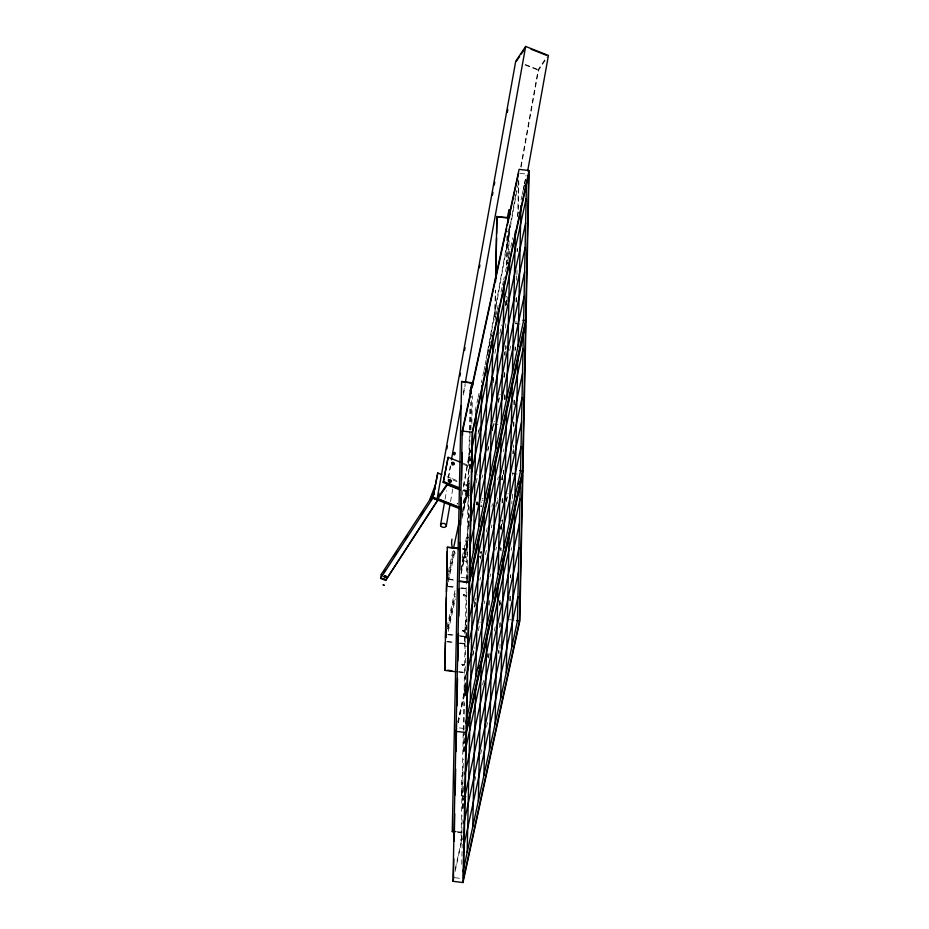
<?xml version="1.0" encoding="UTF-8"?>
<svg xmlns="http://www.w3.org/2000/svg" width="929" height="929" viewBox="0 0 929 929"><rect width="100%" height="100%" fill="white"/><g stroke="black" fill="none" stroke-linecap="round" stroke-linejoin="round"><path stroke-width="0.7" stroke-dasharray="4.64 3.48" d="M466.265 796.478L461.272 795.863L461.655 777.085L463.42 768.968M468.111 646.375L464.361 645.91L464.744 627.121L466.799 617.657M471.2 495.993L467.45 495.529L467.833 476.751L470.19 465.94M462.259 837.795L461.678 840.466L460.981 840.385L463.223 731.599M463.257 730.148L466.335 580.764M466.358 579.313L469.4 431.37M469.435 429.918L469.888 408.168M461.678 840.466L462.189 815.813M462.328 808.555L463.35 759.248M463.501 751.991L463.919 731.692M463.943 730.24L464.512 702.684M464.663 695.426L465.65 647.571M465.859 637.41L466.811 590.995M467.02 580.846L467.972 534.43M468.158 525.733L469.145 477.866M469.319 469.168L470.097 431.462M470.132 430.011L470.689 402.454M461.771 864.307L462.189 844.24M462.932 808.3L463.339 788.164M464.117 750.783L464.465 733.527M465.243 695.716L465.661 675.592M466.428 638.211L466.811 619.515M467.67 578.256L467.984 562.544M468.727 526.662L469.145 506.526M469.911 469.145L470.295 450.449M463.118 808.23L463.327 798.069M464.291 751.666L464.5 741.505M465.452 695.101L465.661 684.94M466.648 637.085L466.822 628.376M467.81 580.52L467.995 571.811M468.948 525.396L469.157 515.247M470.109 468.831L470.318 458.682M470.922 429.674L471.607 396.311M471.839 423.461L472.396 395.905M477.111 504.505L477.169 501.753M487.841 656.64L487.899 653.749M488.909 604.547L489.002 600.204M492.486 430.893L492.544 428.002M493.531 380.251L493.589 377.36M494.832 316.58L495.378 290.533M487.911 657.593L488.004 653.25M488.991 605.499L489.107 599.704M492.591 430.394L492.649 427.503M493.578 382.643L493.694 376.86M494.913 317.521L495.482 290.034M498.397 653.087L498.455 650.195M499.372 605.336L499.465 600.993M500.51 550.34L500.568 547.448M500.928 530.087L501.01 525.744M501.962 479.434L502.02 476.542M504.075 376.698L504.168 372.355M504.528 354.983L504.586 352.091M505.539 305.78L505.631 301.449M506.375 265.264L506.967 236.326M498.978 653.668L499.036 650.776M499.512 627.621L499.628 621.838M499.988 604.465L500.081 600.134M501.091 550.932L501.149 548.029M501.532 529.216L501.718 520.542M502.066 503.17L502.159 498.838M502.543 480.026L502.635 475.683M504.215 398.982L504.308 394.639M504.668 377.279L504.749 372.935M505.109 355.575L505.202 351.232M505.225 349.78L505.318 345.437M505.678 328.076L505.759 323.733M506.154 304.921L506.328 296.246M506.99 264.405L507.675 231.124M502.717 502.531L502.81 498.188M503.39 474.51L503.483 470.167M503.762 451.831L503.82 448.939M504.83 399.691L505.028 394.848M499.965 648.477L500.046 644.134M500.406 626.773L500.499 622.43M502.519 524.026L502.612 519.694M503.564 473.384L503.623 470.492M505.086 399.586L505.144 396.683M506.131 348.932L506.189 346.041M507.106 301.182L507.199 296.839M508 257.774L508.604 228.824M508.778 253.512L509.382 224.574M509.835 600.866L509.951 595.071M510.311 577.699L510.369 574.807M511.833 503.855L511.891 500.952M512.866 453.805L512.924 450.913M513.435 426.295L513.516 421.952M513.876 404.568L513.969 400.225M514.98 350.999L515.072 346.656M515.99 301.983L516.083 297.64M516.443 280.268L516.524 275.925M517.035 251.306L517.093 248.403M517.743 216.55L518.463 181.805M510.218 600.877L510.335 595.106M510.695 577.803L510.753 574.923M511.252 550.409L511.31 547.518M512.32 498.501L512.413 494.17M512.796 475.427L512.854 472.547M513.249 453.793L513.331 449.473M513.365 448.033L513.423 445.142M513.807 426.399L513.9 422.08M514.248 404.777L514.399 397.566M515.386 349.978L515.444 347.098M515.92 324.024L515.978 321.144M516.373 301.983L516.454 297.652M516.93 274.589L517.023 270.258M517.407 251.515L517.465 248.635M518.266 209.699L518.835 182.305M468.007 537.322L467.926 538.588M465.661 685.776L465.673 686.937M465.673 687.321L465.65 688.691M445.084 499.187L446.582 490.628M450.542 501.579L452.795 488.724M448.08 478.423L450.646 464.175M463.443 392.886L464.976 384.339M448.556 477.703L450.6 466.3M463.397 395.011L465.197 385.036M463.42 485.925L470.341 447.43M485.182 364.749L485.948 360.464M486.215 359.047L516.419 190.817M520.774 166.581L538.181 69.629L545.985 58.028M462.201 495.087L470.399 449.462M487.295 355.366L517.767 185.707M518.022 184.29L518.788 180.005M521.088 167.174L538.506 70.232L547.68 56.588M468.262 485.043L463.339 510.184L468.262 485.043L462.956 482.941M523.48 189.725L524.246 185.452M524.502 184.023L526.035 175.465M494.925 353.415L495.691 349.141M476.229 482.871L477.68 474.765M466.091 557.505C463.768 554.23 464.268 560.199 466.242 556.819C464.128 554.009 463.826 559.061 466.242 556.819M465.475 595.059C465.22 597.928 461.492 594.386 464.454 594.212C467.124 594.839 463.42 596.801 463.443 594.618M465.324 595.733L464.605 594.769L463.327 595.117M462.537 630.884C463.432 628.887 465.986 632.208 463.292 631.685C460.679 630.268 465.534 628.654 464.57 631.325M462.688 630.21L463.408 631.174L464.686 630.826M461.841 664.792C465.313 662.772 462.398 667.997 461.992 664.107C465.081 662.423 463.281 667.15 461.992 664.107M475.172 411.059L476.078 406.914M476.96 402.826L477.843 398.773M478.145 397.415L479.027 393.362M481.373 382.539L481.965 379.833M482.848 375.769L483.73 371.716M484.021 370.357L484.903 366.305M487.551 354.123L489.014 347.365M489.304 346.006L491.069 337.889M491.371 336.542L492.254 332.477M494.89 320.296L495.772 316.243M496.074 314.885L496.945 310.832M497.247 309.473L498.13 305.42M501.068 291.892L502.241 286.48M502.531 285.122L503.413 281.069M503.715 279.71L504.296 277.005M505.481 271.593L507.536 262.129M507.826 260.77L508.709 256.718M508.999 255.359L509.882 251.306M510.764 247.242L512.82 237.766M517.523 216.12L518.405 212.067M521.053 199.886L521.935 195.833M522.226 194.475L523.108 190.422M523.399 189.063L524.281 185.01M524.583 183.652L525.466 179.599M478.029 434.04L478.958 429.79M499.872 333.511L501.718 325.022M506.026 305.2L507.559 298.116M448.382 571.73L452.992 550.525M463.432 502.461L469.273 475.613M478.783 431.788L479.712 427.549M448.452 575.132L453.677 551.094M462.27 511.519L469.029 480.421M448.231 579.429L454.676 549.736M462.05 515.816L469.11 483.301M448.312 581.856L455.071 550.758M462.131 518.254L469.191 485.739M467.45 495.529L469.215 487.423M447.081 626.889L455.071 590.136M462.131 557.621L467.961 530.761M468.274 529.344L469.191 525.106M447.453 628.863L455.129 593.526M462.201 561.011L468.03 534.163M448.15 628.921L455.21 596.418M461.051 569.558L468.111 537.043M461.156 570.116L467.926 538.948M448.242 631.36L455.303 598.845M460.993 572.903L468.077 539.958M487.737 449.845L488.352 446.594M492.347 428.617L493.276 423.961M498.176 401.746L499.105 397.507M461.074 574.238L467.844 543.07M476.159 504.819L476.774 501.985M482 477.901L482.615 475.067M487.853 450.983L488.77 446.733M492.463 429.732L494.309 421.232M498.316 402.814L500.162 394.314M503.855 377.313L504.772 373.075M509.696 350.407L510.625 346.157M480.479 558.921L481.396 554.683M486.32 532.027L487.237 527.777M491.859 506.537L492.475 503.704M497.7 479.643L498.316 476.809M464.361 645.91L466.706 635.088M474.313 603.165L475.23 598.926M474.092 607.009L475.927 598.52M479.921 580.149L480.537 577.315M485.449 554.706L486.378 550.467M491.29 527.846L491.905 525.013M495.889 506.642L497.735 498.165M501.73 479.782L503.263 472.71M474.789 607.067L476.008 601.411M497.201 503.878L498.118 499.639M463.873 665.234L464.024 664.549M457.753 721.903L465.754 685.068M457.916 722.867L465.592 687.506M472.664 654.968L473.581 650.718M506.154 500.777L507.083 496.539M458.299 722.774L465.684 688.784M472.756 656.199L474.603 647.699M478.296 630.698L480.142 622.198M484.148 603.78L484.764 600.947M489.989 576.863L490.605 574.029M495.842 549.945L496.458 547.111M500.452 528.694L502.299 520.194M506.305 501.776L508.151 493.276M482.615 684.812L483.533 680.562M488.457 657.918L489.386 653.668M494.309 631.012L495.227 626.761M499.837 605.522L500.452 602.689M461.272 795.863L463.327 786.399M460.981 840.385L462.619 832.883L456.139 832.082M455.28 869.021L462.05 837.853M455.129 871.414L462.201 838.875M474.8 780.871L475.718 776.632M480.641 754L481.559 749.761M486.471 727.128L488.015 720.045M467.159 488.259L467.717 487.446M457.625 503.239L457.068 504.052A1.393 0.987 33.9 0 1 457.474 503.727A1.393 0.987 33.9 0 1 457.532 503.483M463.478 501.509L468.936 493.392L463.838 491.383M462.956 503.367L469.075 494.274M469.006 489.188C466.695 489.618 466.939 484.984 469.191 486.32M520.077 173.293L525.791 174.002M515.549 323.489L521.262 324.198M493.357 423.891L498.885 424.576M512.46 473.442L518.173 474.15M462.607 548.656L468.123 549.341M462.491 549.155L468.019 549.84M461.051 577.373L468.193 578.256M448.231 578.976L455.14 579.824M448.916 579.533L455.814 580.393M448.777 586.269L455.674 587.128M461.202 587.813L466.718 588.498M448.068 586.663L454.978 587.523M460.505 588.208L467.403 589.056M509.452 619.689L515.549 620.328M464.744 627.121L467.241 627.435M448.312 634.298L453.828 634.983M459.356 635.668L466.253 636.516M447.604 634.693L454.513 635.552M460.029 636.237L466.939 637.085M447.464 641.428L454.374 642.287M459.901 642.961L466.799 643.82M446.768 641.823L453.677 642.671M459.193 643.356L466.103 644.215M458.682 671.609L465.592 672.457M458.578 672.108L466.869 673.13M459.379 727.918L465.092 728.626M456.511 831.618L462.038 832.291M454.862 877.708L460.587 878.416M525.442 64.589L538.181 69.629M525.106 64.937L538.506 70.232M462.735 463.072L470.701 466.219M463.513 464.419L470.144 467.043M447.035 476.658L451.018 478.226M452.342 478.749L457.649 480.85M453.12 480.096L457.091 481.675M463.734 484.288L467.705 485.867M463.676 489.49L468.982 491.58M463.118 490.315L469.76 492.927M463.141 490.489L468.495 492.602M466.335 561.766A30.773 22.331 1.2 0 1 463.048 560.059M455.361 553.289A30.773 22.331 1.2 0 1 453.666 550.618M469.11 490.082A1.393 0.987 33.9 0 1 467.392 489.467A1.393 0.987 33.9 0 1 467.403 488.015A1.393 0.987 33.9 0 1 469.133 488.387M469.052 489.293A1.393 0.987 33.9 0 1 467.612 487.818A1.393 0.987 33.9 0 1 469.075 487.179M481.582 506.247A2.799 2.032 1.2 0 1 480.85 506.224M480.99 502.206A2.799 2.032 1.2 0 1 481.721 502.217M477.367 505.283A4.192 3.042 1.2 0 1 477.448 502.949M482.975 498.269A4.192 3.042 1.2 0 1 481.907 498.455M481.745 506.142A4.192 3.042 1.2 0 1 480.653 506.119M477.39 504.168A4.192 3.042 1.2 0 1 477.169 502.601M481.954 500.116A4.192 3.042 1.2 0 1 483.01 500.348M481.605 505.132A2.799 2.032 1.2 0 1 480.874 505.109M481.686 552.616A4.192 3.042 1.2 0 1 480.618 552.79M481.826 551.42A2.799 2.032 1.2 0 1 480.467 551.78M479.689 557.354A2.799 2.032 1.2 0 1 480.409 557.377M479.538 556.343A4.192 3.042 1.2 0 1 480.63 556.378M481.663 553.429A4.192 3.042 1.2 0 1 480.607 553.603M481.803 552.232A2.799 2.032 1.2 0 1 480.456 552.592M479.712 556.25A2.799 2.032 1.2 0 1 480.432 556.274"/><path stroke-width="1.39" d="M455.814 671.76L444.77 670.39L447.302 547.274L458.461 548.145M445.444 642.369L444.77 670.39M445.537 638.026L446.373 597.475M446.489 591.68L447.325 551.118M446.175 637.213L446.222 634.519M454.85 831.919L452.26 831.594L461.62 381.482L472.675 382.853L472.606 385.744M452.98 881.307L459.158 581.391L469.157 582.634L462.979 882.55L452.98 881.307L453.898 877.069M462.247 431.021L459.158 580.985L469.168 582.216L472.246 432.264L529.1 170.564L519.102 169.333L462.247 431.021L472.246 432.264M453.433 877.522L453.828 858.698M454.176 841.326L454.745 813.816M455.14 794.992L455.674 768.922M456.034 751.549L456.453 731.274M456.522 727.57L456.615 723.226M456.975 705.854L457.532 678.333M457.892 660.96L458.461 633.45M458.821 616.078L459.39 588.556M459.774 569.953L460.331 542.443M460.691 525.071L461.26 497.561M461.62 480.177L462.177 452.667M462.537 435.295L462.63 430.951L470.933 392.7M470.12 396.567L470.237 390.761L471.874 383.259L461.62 381.482M470.875 393.745L470.933 390.854L470.237 390.761M471.816 386.162L471.874 383.259M467.182 852.369L470.051 713.054M470.26 702.405L473.105 564.542M473.36 552.035L476.263 411.292M472.768 826.659L475.636 687.355M475.845 676.707L478.69 538.832M478.946 526.325L481.837 385.581M478.342 800.961L481.21 661.645M481.431 650.997L484.276 513.122M484.532 500.626L487.423 359.871M483.928 775.25L486.796 635.935M487.017 625.287L489.862 487.423M490.117 474.916L492.985 335.613M495.552 281.847L496.887 216.736L507.362 217.514L508.987 210.012L509.673 210.105L509.533 217.34M495.726 278.456L496.55 237.94M496.643 233.597L497.003 216.236M489.513 749.54L492.382 610.237M492.602 599.588L495.447 461.713M495.703 449.206L498.594 308.463M495.099 723.842L497.967 584.527M498.188 573.878L501.021 436.003M501.288 423.508L504.18 282.753M507.849 222.437L509.673 210.105M508.929 212.904L508.987 210.012M500.685 698.132L503.53 560.257M503.773 548.168L506.584 411.733M506.862 397.798L509.731 258.494M506.27 672.422L509.138 533.118M509.359 522.47L512.193 384.594M512.448 372.088L515.351 231.344M511.856 646.723L514.724 507.408M514.945 496.76L517.778 358.884M518.034 346.389L520.937 205.634M520.275 483.138L517.441 621.013L462.979 871.692M523.329 334.614L520.53 471.049L465.766 723.11M526.488 181.376L523.619 320.679L469.459 569.976M519.45 620.932L522.458 474.684L466.451 732.516L463.443 878.764L519.45 620.932L516.594 620.572M522.539 470.968L525.547 324.72L469.54 582.564L466.521 728.812L522.539 470.968L519.683 470.62M525.64 320.598L528.647 174.35L472.629 432.182L469.621 578.43L525.64 320.598L522.772 320.25M526.011 320.935L519.834 620.851L462.979 882.55M529.1 170.564L526.011 320.528L469.157 582.634M509.591 214.216C509.591 212.009 509.069 217.421 509.568 214.471M471.723 387.95L471.978 386.719M385.663 580.381L438.047 499.442L437.931 500.104L385.663 580.381L380.565 578.407L381.262 574.389L433.529 494.112L435.016 485.972L429.546 500.243M434.342 494.425L433.529 494.112L432.833 498.13L380.565 578.407M440.567 524.897L444.573 502.043M446.292 525.86L450.042 504.435M459.367 508.604L432.833 498.118L437.756 472.989L441.728 474.556M459.576 507.315L437.907 498.745L438.941 493.044M446.872 448.846L447.383 446.001M459.936 376.14L460.447 373.295M464.535 350.477L465.057 347.632M479.387 267.796L479.898 264.939M492.451 195.078L492.962 192.233M494.24 185.103L494.751 182.247M507.292 112.397L507.815 109.541M459.147 488.735L443.226 482.453L448.15 457.312L460.087 462.027M443.226 482.453L448.15 457.312M451.413 459.89L461.144 405.718M465.232 382.911L525.663 46.45L548.435 55.45L527.695 170.924M472.478 385.616L506.642 228.36M507.257 225.526L518.637 173.108M471.375 450.681L526.139 198.62M446.849 578.802L447.464 575.968M453.607 547.704L459.437 520.844M446.698 586.489L447.302 583.667M471.467 472.362L525.628 223.065M470.666 498.188L525.129 247.509M445.548 633.95L446.466 629.711M470.469 521.25L524.63 271.953M469.668 547.076L524.119 296.397M468.576 599.669L523.039 349.002M468.68 621.362L522.539 373.446M467.879 647.176L522.028 397.891M466.776 674.384L521.529 422.335M456.685 728.522L456.069 731.355L466.068 732.598L522.922 470.898M466.869 696.065L521.03 446.768M478.423 667.986L479.016 665.28M495.18 590.867L495.761 588.162M501.648 561.104L502.229 558.399M518.394 483.986L518.986 481.28M465.789 748.251L519.95 498.954M452.26 831.594L455.129 831.443M464.988 774.078L519.45 523.399M465.092 795.758L518.951 547.843M463.989 822.966L518.44 572.287M464.082 844.647L517.941 596.732M450.89 480.618L449.299 481.466L448.382 479.805M430.185 500.487L432.67 493.996M433.669 491.406L435.155 487.516M386.209 576.537C384.42 578.593 383.329 574.319 385.999 575.98M383.654 572.264L385.245 569.837M393.954 556.459L397.124 551.594M405.044 539.424L407.413 535.778M420.883 515.096L423.252 511.449M525.663 46.45L515.723 61.233L437.118 498.908L447.058 484.137L459.123 488.898M516.512 61.07L519.636 56.425M521.192 54.114L523.538 50.63M437.756 472.989L432.833 498.118L437.931 500.104M437.907 498.745L447.267 484.833L460.018 489.862M496.887 216.736L507.942 218.094M447.302 547.274L458.357 548.644M447.639 670.239L451.784 670.75M381.262 574.389L382.074 574.703M382.562 578.465L385.779 579.719M433.529 494.112L434.168 494.356M530.97 49.167L546.264 55.206M443.783 481.628L459.692 487.911M433.39 497.305L459.901 507.919M452.469 547.82A30.773 22.331 1.2 0 1 451.982 539.11M452.411 465.011A1.266 0.894 33.9 0 1 451.866 464.663M451.889 463.13A1.266 0.894 33.9 0 1 453.491 464.941M448.266 480.792A1.393 0.987 33.9 0 1 450.24 480.92A1.393 0.987 33.9 0 1 450.217 482.615M449.601 482.65A1.393 0.987 33.9 0 1 449.264 482.557M470.991 388.868L471.293 387.312L470.991 388.868M453.352 452.957C454.014 458.403 457.231 450.391 453.352 452.957M383.189 584.898L384.339 585.34L383.271 584.805M384.107 576.654C385.001 579.708 387.428 575.144 384.107 576.654M452.051 463.339A1.266 0.894 33.9 0 0 454.049 464.117A1.266 0.894 33.9 0 0 453.294 462.352A1.266 0.894 33.9 0 0 452.051 463.339M448.812 480.792A1.393 0.987 33.9 0 0 451.006 481.663A1.393 0.987 33.9 0 0 450.182 479.712A1.393 0.987 33.9 0 0 448.812 480.792M441.182 526.418A2.903 1.986 9.9 0 0 446.106 526.348A2.903 1.986 9.9 0 0 442.994 523.364A2.903 1.986 9.9 0 0 441.182 526.418"/></g></svg>
